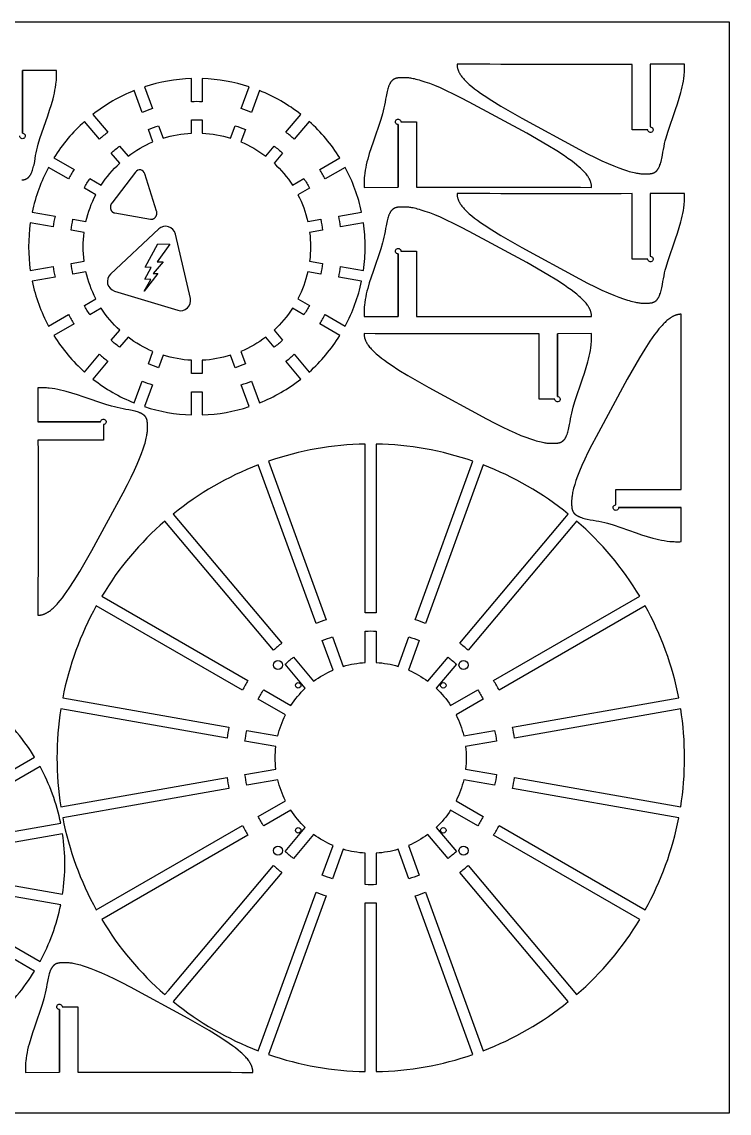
# Model space of a CAD drawing. Header units: millimetres. Extents: x 1213 to 2113, y -557 to 43.
# Drawn here: x 1724 to 2113, y -557 to 43 of the extents above; entities that cross this region are included whole.
import ezdxf

# ---------------------------------------------------------------- set-up
doc = ezdxf.new("R2010")
doc.units = ezdxf.units.MM
doc.header["$MEASUREMENT"] = 0
doc.layers.add('Make2D', color=18, linetype='Continuous', true_color=0x000000)
doc.layers.add('Make2D$visible$lines', color=18, linetype='Continuous', true_color=0x000000)

msp = doc.modelspace()

# ---------------------------------------------------------------- linework, layer by layer
at = {"layer": 'Make2D'}
msp.add_lwpolyline([(1213.07, -556.56), (1213.07, 43.44), (2113.07, 43.44), (2113.07, -556.56)], close=True, dxfattribs=at)
at = {"layer": 'Make2D$visible$lines'}
for points in [[(2069.77, -14.37), (2069.77, 20.09), (2069.7, 20.09), (2069.7, -14.37), (2069.77, -14.37, -2.414214), (2068.27, -15.87), (2059.76, -15.87), (2059.76, 20.07, -0.001482), (1963.45, 20.13), (1963.46, 19.89), (1963.47, 19.65), (1963.48, 19.41), (1963.51, 19.17), (1963.53, 18.93), (1963.57, 18.69), (1963.61, 18.44), (1963.66, 18.2), (1963.72, 17.96), (1963.78, 17.72), (1963.85, 17.48), (1963.92, 17.24), (1964, 17), (1964.09, 16.75), (1964.19, 16.51), (1964.29, 16.26), (1964.4, 16.02), (1964.52, 15.77), (1964.64, 15.53), (1964.78, 15.28), (1964.92, 15.03), (1965.06, 14.79), (1965.21, 14.54), (1965.38, 14.29), (1965.54, 14.03), (1965.72, 13.78), (1966.09, 13.27), (1966.5, 12.76), (1966.93, 12.24), (1967.4, 11.72), (1967.89, 11.18), (1968.42, 10.65), (1968.98, 10.1), (1969.57, 9.55), (1970.2, 8.99), (1971.55, 7.85), (1973.03, 6.67), (1974.66, 5.45), (1976.42, 4.2), (1978.33, 2.89), (1982.59, 0.13), (1987.46, -2.84), (1999.12, -9.56), (2030.76, -26.74), (2035.26, -29.1), (2039.38, -31.17), (2043.15, -32.96), (2046.57, -34.49), (2049.66, -35.79), (2052.44, -36.87), (2054.92, -37.76), (2057.13, -38.47), (2058.13, -38.76), (2059.07, -39.02), (2059.94, -39.24), (2060.75, -39.44), (2061.51, -39.6), (2062.21, -39.73), (2062.85, -39.84), (2063.45, -39.93), (2063.99, -40), (2064.48, -40.05), (2064.93, -40.09), (2065.33, -40.12), (2065.69, -40.13), (2066.54, -40.14), (2068.44, -40.12), (2068.87, -40.1), (2069.29, -40.08), (2069.7, -40.04), (2069.9, -40.01), (2070.09, -39.98), (2070.28, -39.95), (2070.47, -39.91), (2070.65, -39.87), (2070.84, -39.83), (2071.01, -39.78), (2071.19, -39.73), (2071.36, -39.67), (2071.53, -39.6), (2071.61, -39.57), (2071.69, -39.53), (2071.78, -39.49), (2071.86, -39.45), (2071.94, -39.41), (2072.02, -39.37), (2072.1, -39.33), (2072.17, -39.28), (2072.25, -39.24), (2072.33, -39.19), (2072.41, -39.14), (2072.48, -39.08), (2072.56, -39.03), (2072.63, -38.98), (2072.7, -38.92), (2072.78, -38.86), (2072.85, -38.8), (2072.92, -38.73), (2072.99, -38.67), (2073.06, -38.6), (2073.13, -38.53), (2073.2, -38.46), (2073.27, -38.39), (2073.34, -38.31), (2073.41, -38.24), (2073.47, -38.16), (2073.61, -37.99), (2073.74, -37.82), (2073.87, -37.64), (2073.99, -37.44), (2074.12, -37.24), (2074.24, -37.03), (2074.36, -36.81), (2074.48, -36.57), (2074.59, -36.33), (2074.71, -36.07), (2074.82, -35.81), (2074.93, -35.53), (2075.04, -35.25), (2075.26, -34.63), (2075.47, -33.97), (2075.68, -33.26), (2075.88, -32.5), (2076.07, -31.68), (2076.45, -29.87), (2076.67, -28.28), (2076.93, -26.69), (2077.24, -25.11), (2077.59, -23.53), (2077.97, -21.95), (2078.39, -20.37), (2079.31, -17.23), (2083.58, -4.75), (2084.63, -1.64), (2085.62, 1.47), (2086.52, 4.57), (2086.92, 6.12), (2087.28, 7.68), (2087.61, 9.23), (2087.89, 10.78), (2088.12, 12.34), (2088.31, 13.89), (2088.38, 14.67), (2088.44, 15.45), (2088.48, 16.23), (2088.51, 17.01), (2088.52, 17.79), (2088.51, 18.57), (2088.49, 19.35), (2088.45, 20.13), (2069.77, 20.09)], [(1724.62, -17.8), (1724.62, 16.66), (1724.55, 16.66), (1724.55, -17.8), (1724.62, -17.8, -2.414214), (1723.12, -19.3)], [(1931.11, -13.05), (1931.11, -47.51), (1931.17, -47.51), (1931.17, -13.05), (1931.11, -13.05, -2.414214), (1932.61, -11.55), (1941.11, -11.55), (1941.11, -47.49, -0.001482), (2037.42, -47.55), (2037.42, -47.31), (2037.41, -47.07), (2037.39, -46.83), (2037.37, -46.59), (2037.34, -46.35), (2037.31, -46.11), (2037.26, -45.86), (2037.22, -45.62), (2037.16, -45.38), (2037.1, -45.14), (2037.03, -44.9), (2036.95, -44.66), (2036.87, -44.41), (2036.78, -44.17), (2036.69, -43.93), (2036.58, -43.68), (2036.47, -43.44), (2036.36, -43.19), (2036.23, -42.95), (2036.1, -42.7), (2035.96, -42.45), (2035.81, -42.21), (2035.66, -41.96), (2035.5, -41.71), (2035.33, -41.45), (2035.16, -41.2), (2034.78, -40.69), (2034.38, -40.18), (2033.95, -39.66), (2033.48, -39.14), (2032.98, -38.6), (2032.46, -38.07), (2031.9, -37.52), (2031.3, -36.97), (2030.68, -36.41), (2029.33, -35.27), (2027.84, -34.09), (2026.22, -32.87), (2024.45, -31.61), (2022.54, -30.31), (2018.28, -27.55), (2013.42, -24.58), (2001.76, -17.86), (1970.12, -0.68), (1965.62, 1.68), (1961.49, 3.75), (1957.73, 5.54), (1954.31, 7.07), (1951.22, 8.37), (1948.44, 9.45), (1945.95, 10.34), (1943.75, 11.05), (1942.75, 11.34), (1941.81, 11.6), (1940.94, 11.82), (1940.12, 12.02), (1939.37, 12.18), (1938.67, 12.31), (1938.02, 12.42), (1937.43, 12.51), (1936.89, 12.58), (1936.39, 12.63), (1935.95, 12.67), (1935.54, 12.7), (1935.18, 12.71), (1934.34, 12.72), (1932.44, 12.7), (1932, 12.68), (1931.58, 12.66), (1931.18, 12.62), (1930.98, 12.59), (1930.78, 12.56), (1930.59, 12.53), (1930.41, 12.49), (1930.22, 12.45), (1930.04, 12.41), (1929.86, 12.36), (1929.69, 12.31), (1929.52, 12.25), (1929.35, 12.18), (1929.26, 12.15), (1929.18, 12.11), (1929.1, 12.07), (1929.02, 12.03), (1928.94, 11.99), (1928.86, 11.95), (1928.78, 11.91), (1928.7, 11.86), (1928.62, 11.82), (1928.55, 11.77), (1928.47, 11.72), (1928.39, 11.67), (1928.32, 11.61), (1928.25, 11.56), (1928.17, 11.5), (1928.1, 11.44), (1928.03, 11.38), (1927.95, 11.31), (1927.88, 11.25), (1927.81, 11.18), (1927.74, 11.11), (1927.67, 11.04), (1927.6, 10.97), (1927.54, 10.89), (1927.47, 10.82), (1927.4, 10.74), (1927.27, 10.57), (1927.14, 10.4), (1927.01, 10.22), (1926.88, 10.02), (1926.76, 9.82), (1926.64, 9.61), (1926.52, 9.39), (1926.4, 9.15), (1926.28, 8.91), (1926.17, 8.66), (1926.05, 8.39), (1925.94, 8.11), (1925.83, 7.83), (1925.61, 7.21), (1925.4, 6.55), (1925.2, 5.84), (1925, 5.08), (1924.8, 4.26), (1924.42, 2.45), (1924.21, 0.86), (1923.95, -0.73), (1923.64, -2.31), (1923.29, -3.89), (1922.9, -5.47), (1922.49, -7.05), (1921.56, -10.19), (1917.3, -22.67), (1916.24, -25.78), (1915.25, -28.89), (1914.36, -31.99), (1913.96, -33.54), (1913.59, -35.1), (1913.27, -36.65), (1912.99, -38.2), (1912.75, -39.76), (1912.57, -41.31), (1912.5, -42.09), (1912.44, -42.87), (1912.4, -43.65), (1912.37, -44.43), (1912.36, -45.21), (1912.36, -45.99), (1912.38, -46.77), (1912.42, -47.55), (1931.11, -47.51)], [(2069.77, -85.46), (2069.77, -51.01), (2069.7, -51.01), (2069.7, -85.46), (2069.77, -85.46, -2.414214), (2068.27, -86.96), (2059.76, -86.96), (2059.76, -51.03, -0.001482), (1963.45, -50.96), (1963.46, -51.2), (1963.47, -51.44), (1963.48, -51.69), (1963.51, -51.93), (1963.53, -52.17), (1963.57, -52.41), (1963.61, -52.65), (1963.66, -52.89), (1963.72, -53.13), (1963.78, -53.37), (1963.85, -53.61), (1963.92, -53.85), (1964, -54.1), (1964.09, -54.34), (1964.19, -54.58), (1964.29, -54.83), (1964.4, -55.07), (1964.52, -55.32), (1964.64, -55.56), (1964.78, -55.81), (1964.92, -56.06), (1965.06, -56.31), (1965.21, -56.56), (1965.38, -56.81), (1965.54, -57.06), (1965.72, -57.31), (1966.09, -57.82), (1966.5, -58.33), (1966.93, -58.85), (1967.4, -59.38), (1967.89, -59.91), (1968.42, -60.44), (1968.98, -60.99), (1969.57, -61.54), (1970.2, -62.1), (1971.55, -63.24), (1973.03, -64.42), (1974.66, -65.64), (1976.42, -66.9), (1978.33, -68.2), (1982.59, -70.96), (1987.46, -73.94), (1999.12, -80.65), (2030.76, -97.84), (2035.26, -100.19), (2039.38, -102.26), (2043.15, -104.05), (2046.57, -105.58), (2049.66, -106.88), (2052.44, -107.96), (2054.92, -108.85), (2057.13, -109.56), (2058.13, -109.85), (2059.07, -110.11), (2059.94, -110.34), (2060.75, -110.53), (2061.51, -110.69), (2062.21, -110.83), (2062.85, -110.94), (2063.45, -111.03), (2063.99, -111.09), (2064.48, -111.15), (2064.93, -111.18), (2065.33, -111.21), (2065.69, -111.22), (2066.54, -111.23), (2068.44, -111.21), (2068.87, -111.2), (2069.29, -111.17), (2069.7, -111.13), (2069.9, -111.1), (2070.09, -111.07), (2070.28, -111.04), (2070.47, -111.01), (2070.65, -110.97), (2070.84, -110.92), (2071.01, -110.87), (2071.19, -110.82), (2071.36, -110.76), (2071.53, -110.69), (2071.61, -110.66), (2071.69, -110.62), (2071.78, -110.58), (2071.86, -110.55), (2071.94, -110.51), (2072.02, -110.46), (2072.1, -110.42), (2072.17, -110.37), (2072.25, -110.33), (2072.33, -110.28), (2072.41, -110.23), (2072.48, -110.18), (2072.56, -110.12), (2072.63, -110.07), (2072.7, -110.01), (2072.78, -109.95), (2072.85, -109.89), (2072.92, -109.83), (2072.99, -109.76), (2073.06, -109.69), (2073.13, -109.63), (2073.2, -109.55), (2073.27, -109.48), (2073.34, -109.41), (2073.41, -109.33), (2073.47, -109.25), (2073.61, -109.08), (2073.74, -108.91), (2073.87, -108.73), (2073.99, -108.53), (2074.12, -108.33), (2074.24, -108.12), (2074.36, -107.9), (2074.48, -107.66), (2074.59, -107.42), (2074.71, -107.17), (2074.82, -106.9), (2074.93, -106.62), (2075.04, -106.34), (2075.26, -105.73), (2075.47, -105.06), (2075.68, -104.35), (2075.88, -103.59), (2076.07, -102.77), (2076.45, -100.96), (2076.67, -99.37), (2076.93, -97.78), (2077.24, -96.2), (2077.59, -94.62), (2077.97, -93.04), (2078.39, -91.46), (2079.31, -88.32), (2083.58, -75.84), (2084.63, -72.73), (2085.62, -69.63), (2086.52, -66.52), (2086.92, -64.97), (2087.28, -63.42), (2087.61, -61.86), (2087.89, -60.31), (2088.12, -58.76), (2088.31, -57.2), (2088.38, -56.42), (2088.44, -55.64), (2088.48, -54.86), (2088.51, -54.08), (2088.52, -53.31), (2088.51, -52.53), (2088.49, -51.74), (2088.45, -50.96), (2069.77, -51.01)], [(1931.11, -84.14), (1931.11, -118.6), (1931.17, -118.6), (1931.17, -84.14), (1931.11, -84.14, -2.414214), (1932.61, -82.64), (1941.11, -82.64), (1941.11, -118.58, -0.001482), (2037.42, -118.64), (2037.42, -118.4), (2037.41, -118.16), (2037.39, -117.92), (2037.37, -117.68), (2037.34, -117.44), (2037.31, -117.2), (2037.26, -116.96), (2037.22, -116.72), (2037.16, -116.47), (2037.1, -116.23), (2037.03, -115.99), (2036.95, -115.75), (2036.87, -115.51), (2036.78, -115.26), (2036.69, -115.02), (2036.58, -114.78), (2036.47, -114.53), (2036.36, -114.29), (2036.23, -114.04), (2036.1, -113.79), (2035.96, -113.55), (2035.81, -113.3), (2035.66, -113.05), (2035.5, -112.8), (2035.33, -112.55), (2035.16, -112.29), (2034.78, -111.78), (2034.38, -111.27), (2033.95, -110.75), (2033.48, -110.23), (2032.98, -109.7), (2032.46, -109.16), (2031.9, -108.62), (2031.3, -108.06), (2030.68, -107.5), (2029.33, -106.36), (2027.84, -105.18), (2026.22, -103.97), (2024.45, -102.71), (2022.54, -101.4), (2018.28, -98.64), (2013.42, -95.67), (2001.76, -88.95), (1970.12, -71.77), (1965.62, -69.41), (1961.49, -67.35), (1957.73, -65.56), (1954.31, -64.02), (1951.22, -62.72), (1948.44, -61.64), (1945.95, -60.75), (1943.75, -60.04), (1942.75, -59.75), (1941.81, -59.49), (1940.94, -59.27), (1940.12, -59.08), (1939.37, -58.91), (1938.67, -58.78), (1938.02, -58.67), (1937.43, -58.58), (1936.89, -58.51), (1936.39, -58.46), (1935.95, -58.42), (1935.54, -58.4), (1935.18, -58.38), (1934.34, -58.37), (1932.44, -58.39), (1932, -58.41), (1931.58, -58.44), (1931.18, -58.48), (1930.98, -58.5), (1930.78, -58.53), (1930.59, -58.56), (1930.41, -58.6), (1930.22, -58.64), (1930.04, -58.68), (1929.86, -58.73), (1929.69, -58.79), (1929.52, -58.85), (1929.35, -58.91), (1929.26, -58.95), (1929.18, -58.98), (1929.1, -59.02), (1929.02, -59.06), (1928.94, -59.1), (1928.86, -59.14), (1928.78, -59.18), (1928.7, -59.23), (1928.62, -59.28), (1928.55, -59.32), (1928.47, -59.37), (1928.39, -59.43), (1928.32, -59.48), (1928.25, -59.54), (1928.17, -59.59), (1928.1, -59.65), (1928.03, -59.71), (1927.95, -59.78), (1927.88, -59.84), (1927.81, -59.91), (1927.74, -59.98), (1927.67, -60.05), (1927.6, -60.12), (1927.54, -60.2), (1927.47, -60.27), (1927.4, -60.35), (1927.27, -60.52), (1927.14, -60.69), (1927.01, -60.88), (1926.88, -61.07), (1926.76, -61.27), (1926.64, -61.48), (1926.52, -61.71), (1926.4, -61.94), (1926.28, -62.18), (1926.17, -62.44), (1926.05, -62.7), (1925.94, -62.98), (1925.83, -63.27), (1925.61, -63.88), (1925.4, -64.54), (1925.2, -65.25), (1925, -66.01), (1924.8, -66.83), (1924.42, -68.64), (1924.21, -70.23), (1923.95, -71.82), (1923.64, -73.4), (1923.29, -74.99), (1922.9, -76.56), (1922.49, -78.14), (1921.56, -81.28), (1917.3, -93.76), (1916.24, -96.87), (1915.25, -99.98), (1914.36, -103.08), (1913.96, -104.63), (1913.59, -106.19), (1913.27, -107.74), (1912.99, -109.29), (1912.75, -110.85), (1912.57, -112.4), (1912.5, -113.18), (1912.44, -113.96), (1912.4, -114.74), (1912.37, -115.52), (1912.36, -116.3), (1912.36, -117.08), (1912.38, -117.86), (1912.42, -118.64), (1931.11, -118.6)], [(2052.23, -223.64), (2086.69, -223.64), (2086.69, -223.58), (2052.23, -223.58), (2052.23, -223.64, -2.414214), (2050.73, -222.14), (2050.73, -213.64), (2086.67, -213.64, -0.001482), (2086.73, -117.33), (2086.49, -117.33), (2086.25, -117.34), (2086.01, -117.36), (2085.77, -117.38), (2085.53, -117.41), (2085.29, -117.45), (2085.05, -117.49), (2084.81, -117.54), (2084.57, -117.59), (2084.32, -117.65), (2084.08, -117.72), (2083.84, -117.8), (2083.6, -117.88), (2083.36, -117.97), (2083.11, -118.07), (2082.87, -118.17), (2082.62, -118.28), (2082.38, -118.4), (2082.13, -118.52), (2081.88, -118.65), (2081.64, -118.79), (2081.39, -118.94), (2081.14, -119.09), (2080.89, -119.25), (2080.64, -119.42), (2080.38, -119.59), (2079.88, -119.97), (2079.36, -120.37), (2078.84, -120.81), (2078.32, -121.27), (2077.79, -121.77), (2077.25, -122.3), (2076.71, -122.86), (2076.16, -123.45), (2075.6, -124.07), (2074.45, -125.42), (2073.28, -126.91), (2072.06, -128.53), (2070.8, -130.3), (2069.49, -132.21), (2066.74, -136.47), (2063.76, -141.34), (2057.05, -152.99), (2039.86, -184.63), (2037.5, -189.13), (2035.44, -193.26), (2033.65, -197.02), (2032.11, -200.44), (2030.81, -203.54), (2029.73, -206.32), (2028.85, -208.8), (2028.14, -211), (2027.84, -212), (2027.58, -212.94), (2027.36, -213.82), (2027.17, -214.63), (2027, -215.39), (2026.87, -216.09), (2026.76, -216.73), (2026.67, -217.32), (2026.6, -217.86), (2026.55, -218.36), (2026.51, -218.81), (2026.49, -219.21), (2026.47, -219.57), (2026.46, -220.41), (2026.48, -222.31), (2026.5, -222.75), (2026.53, -223.17), (2026.57, -223.57), (2026.59, -223.77), (2026.62, -223.97), (2026.65, -224.16), (2026.69, -224.35), (2026.73, -224.53), (2026.77, -224.71), (2026.82, -224.89), (2026.88, -225.06), (2026.94, -225.24), (2027, -225.4), (2027.04, -225.49), (2027.07, -225.57), (2027.11, -225.65), (2027.15, -225.73), (2027.19, -225.81), (2027.23, -225.89), (2027.28, -225.97), (2027.32, -226.05), (2027.37, -226.13), (2027.42, -226.2), (2027.47, -226.28), (2027.52, -226.36), (2027.57, -226.43), (2027.63, -226.51), (2027.69, -226.58), (2027.74, -226.65), (2027.81, -226.73), (2027.87, -226.8), (2027.93, -226.87), (2028, -226.94), (2028.07, -227.01), (2028.14, -227.08), (2028.21, -227.15), (2028.29, -227.22), (2028.37, -227.28), (2028.45, -227.35), (2028.61, -227.48), (2028.78, -227.61), (2028.97, -227.74), (2029.16, -227.87), (2029.36, -227.99), (2029.58, -228.11), (2029.8, -228.23), (2030.03, -228.35), (2030.27, -228.47), (2030.53, -228.58), (2030.79, -228.7), (2031.07, -228.81), (2031.36, -228.92), (2031.97, -229.14), (2032.63, -229.35), (2033.34, -229.55), (2034.11, -229.75), (2034.92, -229.95), (2036.73, -230.33), (2038.32, -230.54), (2039.91, -230.81), (2041.5, -231.11), (2043.08, -231.46), (2044.66, -231.85), (2046.23, -232.27), (2049.37, -233.19), (2061.86, -237.45), (2064.96, -238.51), (2068.07, -239.5), (2071.17, -240.39), (2072.73, -240.79), (2074.28, -241.16), (2075.83, -241.48), (2077.39, -241.77), (2078.94, -242), (2080.5, -242.18), (2081.27, -242.25), (2082.05, -242.31), (2082.83, -242.35), (2083.61, -242.38), (2084.39, -242.39), (2085.17, -242.39), (2085.95, -242.37), (2086.73, -242.33), (2086.69, -223.64)], [(2018.67, -162.48), (2018.67, -128.02), (2018.61, -128.02), (2018.61, -162.48), (2018.67, -162.48, -2.414214), (2017.17, -163.98), (2008.66, -163.98), (2008.66, -128.04, -0.001482), (1912.36, -127.98), (1912.36, -128.22), (1912.37, -128.46), (1912.39, -128.7), (1912.41, -128.94), (1912.44, -129.18), (1912.47, -129.42), (1912.51, -129.66), (1912.56, -129.9), (1912.62, -130.15), (1912.68, -130.39), (1912.75, -130.63), (1912.82, -130.87), (1912.91, -131.11), (1913, -131.36), (1913.09, -131.6), (1913.2, -131.84), (1913.31, -132.09), (1913.42, -132.33), (1913.55, -132.58), (1913.68, -132.83), (1913.82, -133.07), (1913.96, -133.32), (1914.12, -133.57), (1914.28, -133.82), (1914.45, -134.07), (1914.62, -134.33), (1914.99, -134.84), (1915.4, -135.35), (1915.83, -135.87), (1916.3, -136.39), (1916.79, -136.92), (1917.32, -137.46), (1917.88, -138), (1918.48, -138.56), (1919.1, -139.11), (1920.45, -140.26), (1921.94, -141.44), (1923.56, -142.65), (1925.33, -143.91), (1927.23, -145.22), (1931.49, -147.98), (1936.36, -150.95), (1948.02, -157.67), (1979.66, -174.85), (1984.16, -177.21), (1988.28, -179.27), (1992.05, -181.06), (1995.47, -182.6), (1998.56, -183.9), (2001.34, -184.98), (2003.83, -185.87), (2006.03, -186.58), (2007.03, -186.87), (2007.97, -187.13), (2008.84, -187.35), (2009.66, -187.54), (2010.41, -187.71), (2011.11, -187.84), (2011.76, -187.95), (2012.35, -188.04), (2012.89, -188.11), (2013.39, -188.16), (2013.83, -188.2), (2014.24, -188.22), (2014.6, -188.24), (2015.44, -188.25), (2017.34, -188.23), (2017.78, -188.21), (2018.2, -188.18), (2018.6, -188.14), (2018.8, -188.12), (2018.99, -188.09), (2019.18, -188.06), (2019.37, -188.02), (2019.56, -187.98), (2019.74, -187.94), (2019.92, -187.89), (2020.09, -187.83), (2020.26, -187.77), (2020.43, -187.71), (2020.51, -187.67), (2020.6, -187.64), (2020.68, -187.6), (2020.76, -187.56), (2020.84, -187.52), (2020.92, -187.48), (2021, -187.44), (2021.08, -187.39), (2021.16, -187.34), (2021.23, -187.3), (2021.31, -187.24), (2021.38, -187.19), (2021.46, -187.14), (2021.53, -187.08), (2021.61, -187.03), (2021.68, -186.97), (2021.75, -186.91), (2021.82, -186.84), (2021.9, -186.78), (2021.97, -186.71), (2022.04, -186.64), (2022.11, -186.57), (2022.17, -186.5), (2022.24, -186.42), (2022.31, -186.35), (2022.38, -186.27), (2022.51, -186.1), (2022.64, -185.93), (2022.77, -185.74), (2022.9, -185.55), (2023.02, -185.35), (2023.14, -185.14), (2023.26, -184.91), (2023.38, -184.68), (2023.5, -184.44), (2023.61, -184.18), (2023.73, -183.92), (2023.84, -183.64), (2023.95, -183.35), (2024.16, -182.74), (2024.37, -182.08), (2024.58, -181.37), (2024.78, -180.61), (2024.98, -179.79), (2025.36, -177.98), (2025.57, -176.39), (2025.83, -174.8), (2026.14, -173.22), (2026.49, -171.63), (2026.87, -170.06), (2027.29, -168.48), (2028.22, -165.34), (2032.48, -152.85), (2033.54, -149.75), (2034.53, -146.64), (2035.42, -143.54), (2035.82, -141.99), (2036.19, -140.43), (2036.51, -138.88), (2036.79, -137.33), (2037.03, -135.77), (2037.21, -134.22), (2037.28, -133.44), (2037.34, -132.66), (2037.38, -131.88), (2037.41, -131.1), (2037.42, -130.32), (2037.42, -129.54), (2037.4, -128.76), (2037.36, -127.98), (2018.67, -128.02)], [(1767.55, -176.49), (1733.09, -176.49), (1733.09, -176.56), (1767.55, -176.56), (1767.55, -176.49, -2.414214), (1769.05, -177.99), (1769.05, -186.5), (1733.11, -186.5, -0.001482), (1733.05, -282.81), (1733.29, -282.81), (1733.53, -282.8), (1733.77, -282.78), (1734.01, -282.76), (1734.25, -282.73), (1734.49, -282.69), (1734.73, -282.65), (1734.98, -282.6), (1735.22, -282.55), (1735.46, -282.49), (1735.7, -282.42), (1735.94, -282.34), (1736.18, -282.26), (1736.43, -282.17), (1736.67, -282.07), (1736.91, -281.97), (1737.16, -281.86), (1737.4, -281.74), (1737.65, -281.62), (1737.9, -281.49), (1738.14, -281.35), (1738.39, -281.2), (1738.64, -281.05), (1738.89, -280.89), (1739.15, -280.72), (1739.4, -280.55), (1739.91, -280.17), (1740.42, -279.77), (1740.94, -279.33), (1741.46, -278.87), (1741.99, -278.37), (1742.53, -277.84), (1743.08, -277.28), (1743.63, -276.69), (1744.19, -276.07), (1745.33, -274.72), (1746.51, -273.23), (1747.72, -271.61), (1748.98, -269.84), (1750.29, -267.93), (1753.05, -263.67), (1756.02, -258.8), (1762.74, -247.14), (1779.92, -215.51), (1782.28, -211.01), (1784.34, -206.88), (1786.13, -203.12), (1787.67, -199.7), (1788.97, -196.6), (1790.05, -193.82), (1790.94, -191.34), (1791.65, -189.14), (1791.94, -188.14), (1792.2, -187.2), (1792.42, -186.32), (1792.61, -185.51), (1792.78, -184.75), (1792.91, -184.05), (1793.02, -183.41), (1793.11, -182.82), (1793.18, -182.27), (1793.23, -181.78), (1793.27, -181.33), (1793.3, -180.93), (1793.31, -180.57), (1793.32, -179.73), (1793.3, -177.83), (1793.28, -177.39), (1793.25, -176.97), (1793.21, -176.56), (1793.19, -176.37), (1793.16, -176.17), (1793.13, -175.98), (1793.09, -175.79), (1793.05, -175.61), (1793.01, -175.43), (1792.96, -175.25), (1792.9, -175.08), (1792.84, -174.9), (1792.78, -174.74), (1792.75, -174.65), (1792.71, -174.57), (1792.67, -174.49), (1792.63, -174.41), (1792.59, -174.33), (1792.55, -174.25), (1792.51, -174.17), (1792.46, -174.09), (1792.41, -174.01), (1792.37, -173.93), (1792.32, -173.86), (1792.26, -173.78), (1792.21, -173.71), (1792.15, -173.63), (1792.1, -173.56), (1792.04, -173.49), (1791.98, -173.41), (1791.91, -173.34), (1791.85, -173.27), (1791.78, -173.2), (1791.71, -173.13), (1791.64, -173.06), (1791.57, -172.99), (1791.49, -172.92), (1791.42, -172.86), (1791.34, -172.79), (1791.17, -172.66), (1791, -172.53), (1790.81, -172.4), (1790.62, -172.27), (1790.42, -172.15), (1790.21, -172.03), (1789.98, -171.9), (1789.75, -171.79), (1789.51, -171.67), (1789.25, -171.55), (1788.99, -171.44), (1788.71, -171.33), (1788.42, -171.22), (1787.81, -171), (1787.15, -170.79), (1786.44, -170.59), (1785.68, -170.39), (1784.86, -170.19), (1783.05, -169.81), (1781.46, -169.6), (1779.87, -169.33), (1778.29, -169.03), (1776.7, -168.68), (1775.13, -168.29), (1773.55, -167.87), (1770.41, -166.95), (1757.93, -162.68), (1754.82, -161.63), (1751.71, -160.64), (1748.61, -159.75), (1747.06, -159.35), (1745.5, -158.98), (1743.95, -158.66), (1742.4, -158.37), (1740.84, -158.14), (1739.29, -157.96), (1738.51, -157.88), (1737.73, -157.83), (1736.95, -157.78), (1736.17, -157.76), (1735.39, -157.75), (1734.61, -157.75), (1733.83, -157.77), (1733.05, -157.81), (1733.09, -176.49)], [(1702.88, -377.13), (1731.25, -360.75, 0.074067), (1709.95, -335.36)], [(1713.32, -402.78), (1745.59, -397.09, 0.074067), (1734.25, -365.95), (1705.88, -382.33, 0.018815)], [(1714.37, -430.46), (1746.63, -436.15, 0.074067), (1746.63, -403), (1714.37, -408.69, 0.018815)], [(1705.88, -456.83), (1734.25, -473.21, 0.074067), (1745.59, -442.06), (1713.32, -436.37, 0.018815)], [(1709.95, -503.8, 0.074067), (1731.25, -478.41), (1702.88, -462.02, 0.018815)], [(1744.94, -499.64), (1744.94, -534.1), (1745, -534.1), (1745, -499.64), (1744.94, -499.64, -2.414214), (1746.44, -498.14), (1754.94, -498.14), (1754.94, -534.08, -0.001482), (1851.25, -534.14), (1851.25, -533.9), (1851.24, -533.66), (1851.22, -533.42), (1851.2, -533.18), (1851.17, -532.94), (1851.14, -532.7), (1851.09, -532.46), (1851.04, -532.22), (1850.99, -531.98), (1850.93, -531.74), (1850.86, -531.49), (1850.78, -531.25), (1850.7, -531.01), (1850.61, -530.77), (1850.52, -530.52), (1850.41, -530.28), (1850.3, -530.03), (1850.18, -529.79), (1850.06, -529.54), (1849.93, -529.3), (1849.79, -529.05), (1849.64, -528.8), (1849.49, -528.55), (1849.33, -528.3), (1849.16, -528.05), (1848.99, -527.79), (1848.61, -527.29), (1848.21, -526.77), (1847.78, -526.25), (1847.31, -525.73), (1846.81, -525.2), (1846.29, -524.66), (1845.72, -524.12), (1845.13, -523.57), (1844.51, -523.01), (1843.16, -521.86), (1841.67, -520.69), (1840.05, -519.47), (1838.28, -518.21), (1836.37, -516.9), (1832.11, -514.15), (1827.24, -511.17), (1815.59, -504.46), (1783.95, -487.27), (1779.45, -484.91), (1775.32, -482.85), (1771.56, -481.06), (1768.14, -479.52), (1765.04, -478.23), (1762.26, -477.14), (1759.78, -476.26), (1757.58, -475.55), (1756.58, -475.25), (1755.64, -474.99), (1754.76, -474.77), (1753.95, -474.58), (1753.19, -474.42), (1752.5, -474.28), (1751.85, -474.17), (1751.26, -474.08), (1750.72, -474.01), (1750.22, -473.96), (1749.77, -473.92), (1749.37, -473.9), (1749.01, -473.88), (1748.17, -473.87), (1746.27, -473.89), (1745.83, -473.91), (1745.41, -473.94), (1745.01, -473.98), (1744.81, -474), (1744.61, -474.03), (1744.42, -474.06), (1744.24, -474.1), (1744.05, -474.14), (1743.87, -474.18), (1743.69, -474.23), (1743.52, -474.29), (1743.35, -474.35), (1743.18, -474.41), (1743.09, -474.45), (1743.01, -474.48), (1742.93, -474.52), (1742.85, -474.56), (1742.77, -474.6), (1742.69, -474.64), (1742.61, -474.69), (1742.53, -474.73), (1742.45, -474.78), (1742.38, -474.83), (1742.3, -474.88), (1742.22, -474.93), (1742.15, -474.98), (1742.07, -475.04), (1742, -475.1), (1741.93, -475.15), (1741.86, -475.22), (1741.78, -475.28), (1741.71, -475.34), (1741.64, -475.41), (1741.57, -475.48), (1741.5, -475.55), (1741.43, -475.62), (1741.37, -475.7), (1741.3, -475.78), (1741.23, -475.86), (1741.1, -476.02), (1740.97, -476.2), (1740.84, -476.38), (1740.71, -476.57), (1740.59, -476.77), (1740.47, -476.99), (1740.35, -477.21), (1740.23, -477.44), (1740.11, -477.68), (1740, -477.94), (1739.88, -478.2), (1739.77, -478.48), (1739.66, -478.77), (1739.44, -479.38), (1739.23, -480.04), (1739.03, -480.75), (1738.83, -481.52), (1738.63, -482.33), (1738.25, -484.14), (1738.04, -485.73), (1737.78, -487.32), (1737.47, -488.91), (1737.12, -490.49), (1736.73, -492.07), (1736.31, -493.64), (1735.39, -496.78), (1731.13, -509.27), (1730.07, -512.37), (1729.08, -515.48), (1728.19, -518.58), (1727.79, -520.14), (1727.42, -521.69), (1727.1, -523.24), (1726.82, -524.8), (1726.58, -526.35), (1726.4, -527.91), (1726.33, -528.68), (1726.27, -529.46), (1726.23, -530.24), (1726.2, -531.02), (1726.19, -531.8), (1726.19, -532.58), (1726.21, -533.36), (1726.25, -534.14), (1744.94, -534.1)]]:
    msp.add_lwpolyline(points, format="xyb", dxfattribs=at)
msp.add_lwpolyline([(1724.14, -43.5), (1724.55, -43.46), (1724.74, -43.44), (1724.94, -43.41), (1725.13, -43.38), (1725.32, -43.34), (1725.5, -43.3), (1725.68, -43.26), (1725.86, -43.21), (1726.03, -43.15), (1726.21, -43.1), (1726.37, -43.03), (1726.46, -43), (1726.54, -42.96), (1726.62, -42.92), (1726.7, -42.88), (1726.78, -42.84), (1726.86, -42.8), (1726.94, -42.76), (1727.02, -42.71), (1727.1, -42.66), (1727.18, -42.62), (1727.25, -42.57), (1727.33, -42.51), (1727.4, -42.46), (1727.48, -42.4), (1727.55, -42.35), (1727.62, -42.29), (1727.7, -42.23), (1727.77, -42.16), (1727.84, -42.1), (1727.91, -42.03), (1727.98, -41.96), (1728.05, -41.89), (1728.12, -41.82), (1728.19, -41.74), (1728.25, -41.67), (1728.32, -41.59), (1728.45, -41.42), (1728.58, -41.25), (1728.71, -41.06), (1728.84, -40.87), (1728.96, -40.67), (1729.09, -40.46), (1729.21, -40.23), (1729.32, -40), (1729.44, -39.76), (1729.56, -39.5), (1729.67, -39.24), (1729.78, -38.96), (1729.89, -38.67), (1730.11, -38.06), (1730.32, -37.4), (1730.52, -36.69), (1730.72, -35.93), (1730.92, -35.11), (1731.3, -33.3), (1731.51, -31.71), (1731.78, -30.12), (1732.08, -28.54), (1732.43, -26.96), (1732.82, -25.38), (1733.24, -23.8), (1734.16, -20.66), (1738.43, -8.18), (1739.48, -5.07), (1740.47, -1.96), (1741.36, 1.14), (1741.76, 2.69), (1742.13, 4.25), (1742.45, 5.8), (1742.74, 7.35), (1742.97, 8.91), (1743.15, 10.46), (1743.23, 11.24), (1743.28, 12.02), (1743.33, 12.8), (1743.35, 13.58), (1743.36, 14.36), (1743.36, 15.14), (1743.34, 15.92), (1743.3, 16.7), (1724.62, 16.66)], dxfattribs=at)
for points in [[(1912.94, -80.19, 0.035539), (1912.01, -67.09), (1899.45, -69.31, 0.018815), (1898.41, -63.4), (1910.97, -61.18, 0.071167), (1902.01, -36.57), (1890.96, -42.94, 0.018815), (1887.96, -37.75), (1899.01, -31.37, 0.071167), (1882.17, -11.3), (1873.97, -21.07, 0.018815), (1869.37, -17.22), (1877.57, -7.44, 0.071167), (1854.88, 5.66), (1850.52, -6.33, 0.018815), (1844.88, -4.28), (1849.25, 7.71, 0.071167), (1823.44, 12.26), (1823.44, -0.5, 0.018815), (1817.44, -0.5), (1817.44, 12.26, 0.071167), (1791.64, 7.71), (1796.01, -4.28, 0.018815), (1790.37, -6.33), (1786, 5.66, 0.071167), (1763.32, -7.44), (1771.52, -17.22, 0.018815), (1766.92, -21.07), (1758.72, -11.3, 0.071167), (1741.88, -31.37), (1752.93, -37.75, 0.018815), (1749.93, -42.94), (1738.88, -36.57, 0.071167), (1729.92, -61.18), (1742.48, -63.4, 0.018815), (1741.44, -69.31), (1728.88, -67.09, 0.071167), (1728.88, -93.29), (1741.44, -91.08, 0.018815), (1742.48, -96.99), (1729.92, -99.2, 0.071167), (1738.88, -123.82), (1749.93, -117.44, 0.018815), (1752.93, -122.64), (1741.88, -129.02, 0.071167), (1758.72, -149.09), (1766.92, -139.31, 0.018815), (1771.52, -143.17), (1763.32, -152.94, 0.071167), (1786, -166.04), (1790.37, -154.05, 0.018815), (1796.01, -156.11), (1791.64, -168.1, 0.071167), (1817.44, -172.64), (1817.44, -159.89, 0.018815), (1823.44, -159.89), (1823.44, -172.64, 0.071167), (1849.25, -168.1), (1844.88, -156.11, 0.018815), (1850.52, -154.05), (1854.88, -166.04, 0.071167), (1877.57, -152.94), (1869.37, -143.17, 0.018815), (1873.97, -139.31), (1882.17, -149.09, 0.071167), (1899.01, -129.02), (1887.96, -122.64, 0.018815), (1890.96, -117.44), (1902.01, -123.82, 0.071167), (1910.97, -99.2), (1898.41, -96.99, 0.018815), (1899.45, -91.08), (1912.01, -93.29, 0.035539)], [(1882.44, -72.31, -0.063342), (1882.44, -88.08), (1889.59, -89.34, -0.021515), (1888.55, -95.25), (1881.4, -93.99, -0.063342), (1876.01, -108.81), (1882.29, -112.44, -0.021515), (1879.29, -117.63), (1873.01, -114.01, -0.063342), (1862.87, -126.09), (1867.54, -131.65, -0.021515), (1862.94, -135.5), (1858.27, -129.94, -0.063342), (1844.61, -137.83), (1847.1, -144.65, -0.021515), (1841.46, -146.7), (1838.98, -139.88, -0.063342), (1823.44, -142.62), (1823.44, -149.88, -0.021515), (1817.44, -149.88), (1817.44, -142.62, -0.063342), (1801.91, -139.88), (1799.43, -146.7, -0.021515), (1793.79, -144.65), (1796.27, -137.83, -0.063342), (1782.61, -129.94), (1777.95, -135.5, -0.021515), (1773.35, -131.65), (1778.02, -126.09, -0.063342), (1767.88, -114.01), (1761.59, -117.63, -0.021515), (1758.59, -112.44), (1764.88, -108.81, -0.063342), (1759.49, -93.99), (1752.34, -95.25, -0.021515), (1751.3, -89.34), (1758.44, -88.08, -0.063342), (1758.44, -72.31), (1751.3, -71.05, -0.021515), (1752.34, -65.14), (1759.49, -66.4, -0.063342), (1764.88, -51.58), (1758.59, -47.95, -0.021515), (1761.59, -42.75), (1767.88, -46.38, -0.063342), (1778.02, -34.3), (1773.35, -28.74, -0.021515), (1777.95, -24.88), (1782.61, -30.44, -0.063342), (1796.27, -22.56), (1793.79, -15.74, -0.021515), (1799.43, -13.68), (1801.91, -20.5, -0.063342), (1817.44, -17.77), (1817.44, -10.51, -0.021515), (1823.44, -10.51), (1823.44, -17.77, -0.063342), (1838.98, -20.5), (1841.46, -13.68, -0.021515), (1847.1, -15.74), (1844.61, -22.56, -0.063342), (1858.27, -30.44), (1862.94, -24.88, -0.021515), (1867.54, -28.74), (1862.87, -34.3, -0.063342), (1873.01, -46.38), (1879.29, -42.75, -0.021515), (1882.29, -47.95), (1876.01, -51.58, -0.063342), (1881.4, -66.4), (1888.55, -65.14, -0.021515), (1889.59, -71.05)], [(1773.63, -56.26), (1773.57, -56.34), (1773.51, -56.43), (1773.45, -56.52), (1773.4, -56.61), (1773.35, -56.7), (1773.3, -56.79), (1773.25, -56.89), (1773.2, -56.99), (1773.16, -57.09), (1773.12, -57.19), (1773.08, -57.3), (1773.05, -57.4), (1773.02, -57.51), (1772.99, -57.62), (1772.97, -57.73), (1772.95, -57.84), (1772.93, -57.95), (1772.91, -58.06), (1772.9, -58.17), (1772.9, -58.28), (1772.89, -58.39), (1772.89, -58.5), (1772.89, -58.61), (1772.9, -58.72), (1772.91, -58.83), (1772.92, -58.93), (1772.93, -59.04), (1772.95, -59.14), (1772.97, -59.25), (1773, -59.35), (1773.02, -59.45), (1773.05, -59.55), (1773.09, -59.64), (1773.12, -59.74), (1773.16, -59.84), (1773.2, -59.93), (1773.24, -60.02), (1773.29, -60.12), (1773.34, -60.21), (1773.4, -60.3), (1773.45, -60.39), (1773.51, -60.47), (1773.57, -60.56), (1773.64, -60.64), (1773.71, -60.72), (1773.78, -60.79), (1773.85, -60.87), (1773.89, -60.9), (1773.92, -60.94), (1773.96, -60.97), (1774, -61.01), (1774.04, -61.04), (1774.08, -61.07), (1774.12, -61.11), (1774.16, -61.14), (1774.2, -61.17), (1774.24, -61.2), (1774.29, -61.22), (1774.33, -61.25), (1774.37, -61.28), (1774.42, -61.3), (1774.46, -61.33), (1774.5, -61.35), (1774.55, -61.38), (1774.59, -61.4), (1774.64, -61.42), (1774.68, -61.44), (1774.73, -61.46), (1774.77, -61.48), (1774.82, -61.5), (1774.86, -61.52), (1774.91, -61.53), (1774.96, -61.55), (1775, -61.56), (1775.05, -61.58), (1775.09, -61.59), (1775.14, -61.6), (1775.19, -61.61), (1775.23, -61.62), (1775.33, -61.64), (1794.87, -65.08), (1794.96, -65.1), (1795.01, -65.1), (1795.06, -65.11), (1795.11, -65.11), (1795.15, -65.12), (1795.2, -65.12), (1795.25, -65.12), (1795.3, -65.12), (1795.35, -65.13), (1795.4, -65.12), (1795.45, -65.12), (1795.49, -65.12), (1795.54, -65.12), (1795.59, -65.11), (1795.64, -65.11), (1795.69, -65.1), (1795.74, -65.1), (1795.79, -65.09), (1795.84, -65.08), (1795.89, -65.07), (1795.94, -65.06), (1795.99, -65.05), (1796.04, -65.04), (1796.09, -65.02), (1796.14, -65.01), (1796.19, -64.99), (1796.23, -64.98), (1796.28, -64.96), (1796.33, -64.94), (1796.38, -64.92), (1796.43, -64.9), (1796.48, -64.88), (1796.52, -64.86), (1796.62, -64.82), (1796.71, -64.77), (1796.8, -64.72), (1796.89, -64.66), (1796.98, -64.61), (1797.06, -64.55), (1797.14, -64.48), (1797.22, -64.42), (1797.3, -64.35), (1797.38, -64.28), (1797.45, -64.2), (1797.52, -64.13), (1797.59, -64.05), (1797.66, -63.97), (1797.72, -63.89), (1797.78, -63.81), (1797.84, -63.73), (1797.9, -63.64), (1797.95, -63.55), (1798.01, -63.46), (1798.06, -63.36), (1798.11, -63.27), (1798.15, -63.17), (1798.19, -63.07), (1798.23, -62.96), (1798.27, -62.86), (1798.3, -62.75), (1798.33, -62.65), (1798.36, -62.54), (1798.39, -62.43), (1798.41, -62.32), (1798.43, -62.21), (1798.44, -62.1), (1798.45, -61.99), (1798.46, -61.88), (1798.46, -61.77), (1798.46, -61.66), (1798.46, -61.55), (1798.46, -61.44), (1798.45, -61.33), (1798.43, -61.22), (1798.42, -61.12), (1798.4, -61.01), (1798.38, -60.91), (1798.36, -60.81), (1798.33, -60.71), (1798.3, -60.61), (1791.84, -40.1, 0.640955), (1786.72, -39.19)], [(1772.99, -95.28, 0.57735), (1775.15, -104.56), (1809.91, -115.13, 0.57735), (1816.87, -108.62), (1808.64, -73.23, 0.57735), (1799.53, -70.45)], [(1913.04, -188.73, 0.078732), (1859.87, -198.1), (1891.6, -285.29, 0.018815), (1885.96, -287.34), (1854.23, -200.15, 0.078732), (1807.47, -227.15), (1867.11, -298.22, 0.018815), (1862.52, -302.08), (1802.88, -231.01, 0.078732), (1768.17, -272.37), (1848.52, -318.76, 0.018815), (1845.52, -323.95), (1765.17, -277.56, 0.078732), (1746.71, -328.3), (1838.08, -344.41, 0.018815), (1837.04, -350.32), (1745.67, -334.21, 0.078732), (1745.67, -388.2), (1837.04, -372.09, 0.018815), (1838.08, -377.99), (1746.71, -394.11, 0.078732), (1765.17, -444.84), (1845.52, -398.45, 0.018815), (1848.52, -403.65), (1768.17, -450.04, 0.078732), (1802.88, -491.4), (1804.85, -489.05), (1862.52, -420.32, 0.018815), (1867.11, -424.18), (1807.47, -495.25, 0.078732), (1854.23, -522.25), (1885.96, -435.06, 0.018815), (1891.6, -437.11), (1859.87, -524.3, 0.078732), (1913.04, -533.68), (1913.04, -440.89, 0.018815), (1919.04, -440.89), (1919.04, -533.68, 0.078732), (1972.21, -524.3), (1940.48, -437.11, 0.018815), (1946.12, -435.06), (1977.85, -522.25, 0.078732), (2024.61, -495.25), (1964.97, -424.18, 0.018815), (1969.56, -420.32), (2029.2, -491.4, 0.078732), (2063.91, -450.04), (1983.56, -403.65, 0.018815), (1986.56, -398.45), (2066.91, -444.84, 0.078732), (2085.37, -394.11), (1994, -377.99, 0.018815), (1995.04, -372.09), (2086.41, -388.2, 0.078732), (2086.41, -334.21), (2083.4, -334.74), (1995.04, -350.32, 0.018815), (1994, -344.41), (2085.37, -328.3, 0.078732), (2066.91, -277.56), (1986.56, -323.95, 0.018815), (1983.56, -318.76), (2063.91, -272.37, 0.078732), (2029.2, -231.01), (2027.23, -233.35), (1969.56, -302.08, 0.018815), (1964.97, -298.22), (2022.64, -229.5), (2024.61, -227.15, 0.078732), (1977.85, -200.15), (1946.12, -287.34, 0.018815), (1940.48, -285.29), (1972.21, -198.1, 0.078732), (1919.04, -188.73), (1919.04, -281.51, 0.018815), (1913.04, -281.51)], [(1900.93, -310.92, -0.058747), (1913.04, -308.79), (1913.04, -291.52, -0.021515), (1919.04, -291.52), (1919.04, -308.79, -0.058747), (1931.15, -310.92), (1937.05, -294.69, -0.021515), (1942.69, -296.74), (1936.79, -312.97, -0.058747), (1947.43, -319.12), (1958.53, -305.89, -0.021515), (1963.13, -309.75), (1952.03, -322.98, -0.058747), (1959.93, -332.4), (1974.89, -323.76, -0.021515), (1977.89, -328.96), (1962.93, -337.59, -0.058747), (1967.14, -349.15), (1984.15, -346.15, -0.021515), (1985.19, -352.05), (1968.18, -355.05, -0.058747), (1968.18, -367.35), (1985.19, -370.35, -0.021515), (1984.15, -376.26), (1967.14, -373.26, -0.058747), (1962.93, -384.81), (1977.89, -393.45, -0.021515), (1974.89, -398.64), (1959.93, -390.01, -0.058747), (1952.03, -399.42), (1963.13, -412.65, -0.021515), (1958.53, -416.51), (1947.43, -403.28, -0.058747), (1936.79, -409.43), (1942.69, -425.66, -0.021515), (1937.05, -427.71), (1931.15, -411.48, -0.058747), (1919.04, -413.62), (1919.04, -430.89, -0.021515), (1913.04, -430.89), (1913.04, -413.62, -0.058747), (1900.93, -411.48), (1895.02, -427.71, -0.021515), (1889.39, -425.66), (1895.29, -409.43, -0.058747), (1884.65, -403.28), (1873.54, -416.51, -0.021515), (1868.95, -412.65), (1880.05, -399.42, -0.058747), (1872.15, -390.01), (1857.19, -398.64, -0.021515), (1854.19, -393.45), (1869.15, -384.81, -0.058747), (1864.94, -373.26), (1847.93, -376.26, -0.021515), (1846.89, -370.35), (1863.9, -367.35, -0.058747), (1863.9, -355.05), (1846.89, -352.05, -0.021515), (1847.93, -346.15), (1864.94, -349.15, -0.058747), (1869.15, -337.59), (1854.19, -328.96, -0.021515), (1857.19, -323.76), (1872.15, -332.4, -0.058747), (1880.05, -322.98), (1868.95, -309.75, -0.021515), (1873.54, -305.89), (1884.65, -319.12, -0.058747), (1895.29, -312.97), (1889.39, -296.74, -0.021515), (1895.02, -294.69)]]:
    msp.add_lwpolyline(points, format="xyb", close=True, dxfattribs=at)
msp.add_lwpolyline([(1791.56, -104.61), (1795.06, -98.16), (1791.78, -98.05), (1795.28, -91.61), (1792, -91.5), (1798.99, -78.6), (1805.55, -78.82), (1798.67, -88.43), (1801.95, -88.54), (1796.34, -94.92), (1799.05, -95.01)], close=True, dxfattribs=at)
for centre, radius in [((1865.04, -310.2), 2.5), ((1967.04, -310.2), 2.5), ((1876.16, -321.32), 1.5), ((1955.92, -321.32), 1.5), ((1876.16, -401.08), 1.5), ((1955.92, -401.08), 1.5), ((1865.04, -412.2), 2.5), ((1967.04, -412.2), 2.5)]:
    msp.add_circle(centre, radius, dxfattribs=at)

doc.saveas('drawing.dxf')
